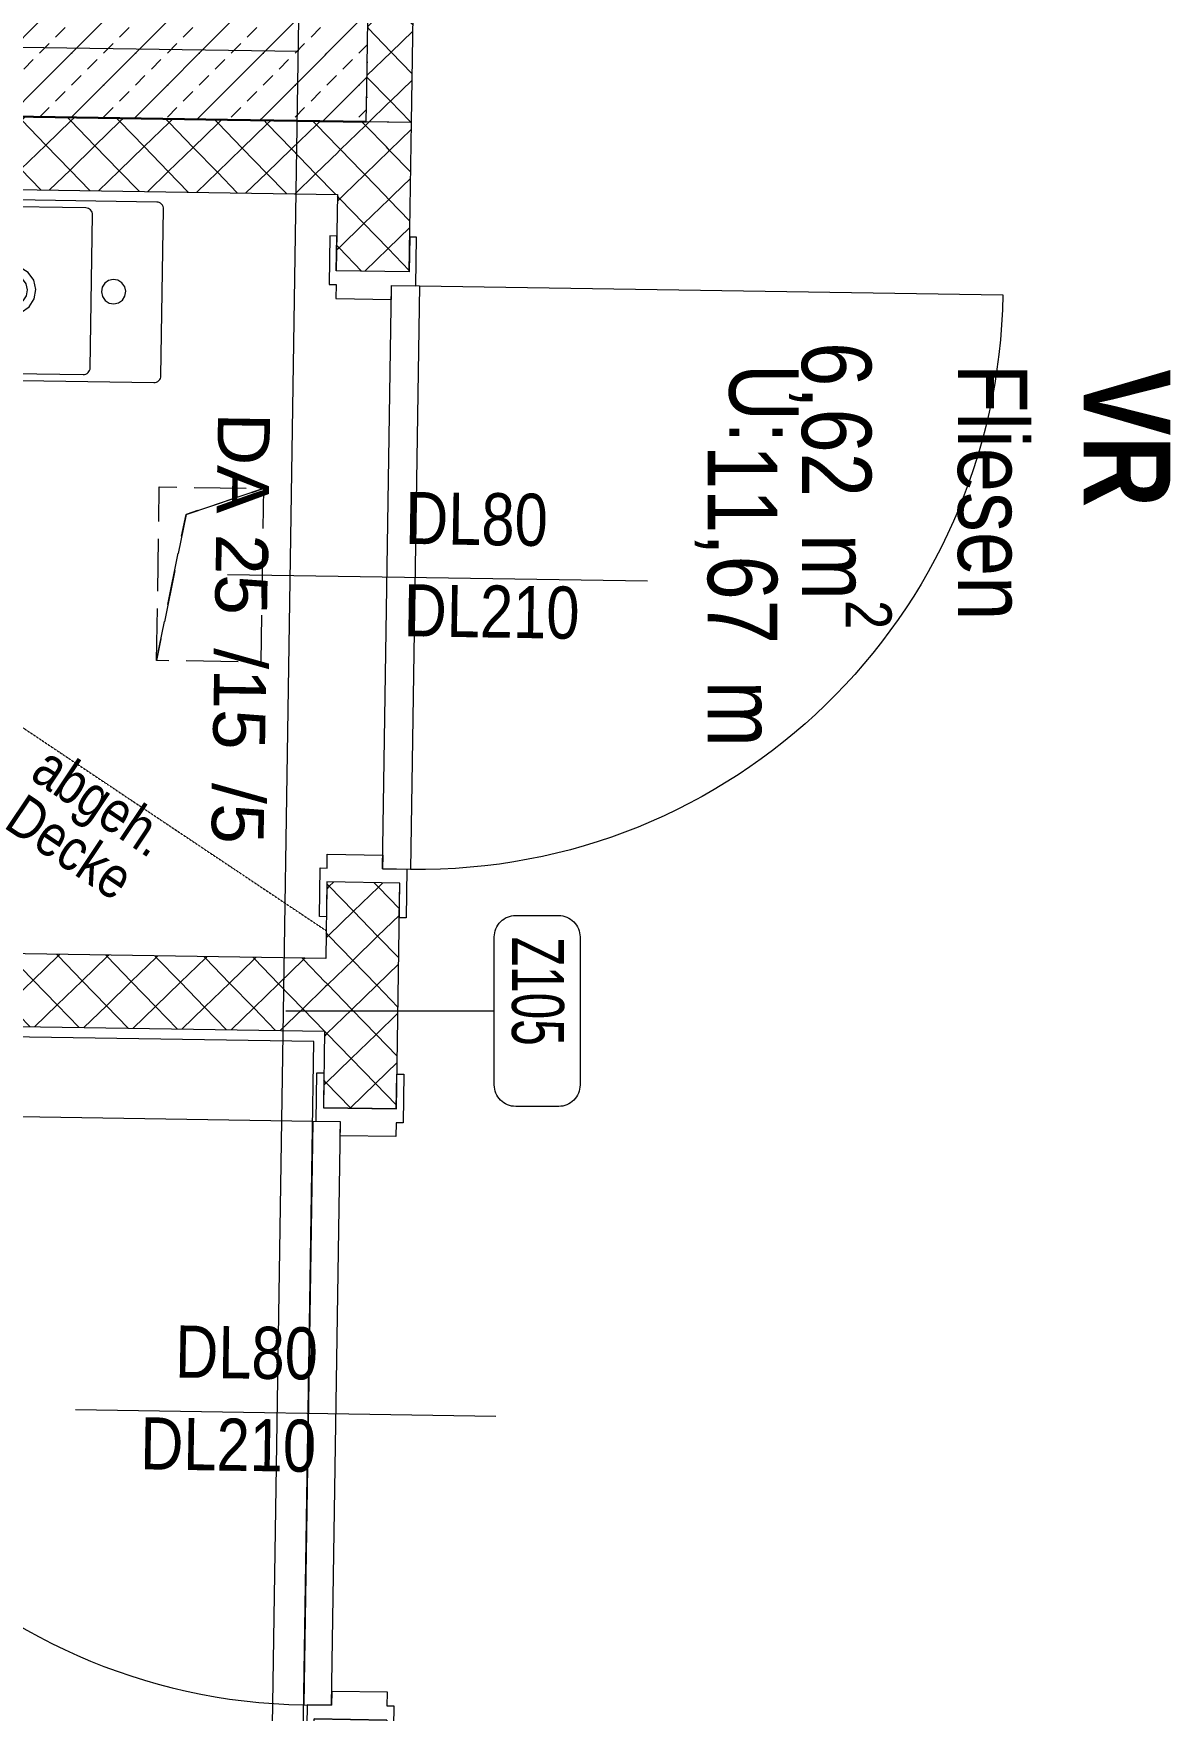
# Model space of a CAD drawing. Header units: metres. Extents: x -16782 to 57285, y -22997 to 18599.
# Drawn here: x -1870 to -233, y -846 to 1568 of the extents above; entities that cross this region are included whole.
import ezdxf
from ezdxf.enums import TextEntityAlignment as Align

# ---------------------------------------------------------------- set-up
doc = ezdxf.new("R2010")
doc.units = ezdxf.units.M
doc.header["$MEASUREMENT"] = 0
doc.linetypes.add('Punktlinie weit', pattern=[0.05, 0, -0.05])
doc.linetypes.add('Strichlinie eng', pattern=[0.1, 0.075, -0.025])
for name, color, linetype in [('11__100 Achsraster', 7, 'Continuous'), ('120 Wand Innen tragend', 7, 'Continuous'), ('130 Wand Innen', 7, 'Continuous'), ('220 Bodenaufbau', 7, 'Continuous'), ('230 Decke abgehaengt', 7, 'Continuous'), ('540 Sanitaer Fliesenlinie', 7, 'Continuous'), ('540 Sanitaereinrichtung', 7, 'Continuous'), ('810 Raumstempel', 7, 'Continuous'), ('870 Deckendurchbruchsymbol', 7, 'Continuous'), ('930 Beschriftung Allgemein', 7, 'Continuous'), ('936 Beschriftung Aufbauten', 7, 'Continuous'), ('Neubau_130 Wand Innen', 7, 'Continuous')]:
    doc.layers.add(name, color=color, linetype=linetype)
doc.styles.add('ERSTELLTER_STIL_1', font='ARIALN.TTF')
doc.styles.add('ERSTELLTER_STIL_2', font='arial.ttf')
doc.styles.add('ERSTELLTER_STIL_3', font='ARIALNB.TTF')
doc.styles.add('ERSTELLTER_STIL_4', font='arialbd.ttf')
doc.styles.add('ERSTELLTER_STIL_7', font='ARIALN.TTF', dxfattribs={"width": 0.8})
doc.linetypes.add('Grenze Bezirk', pattern='A,0,[2,22HAUS116_408 STG1 _ 1.Stock_IndexB_2026-08-161.Shx,S=0.001587,R=0,X=0,Y=0],-0.25,0', length=0.25)
pattern_1 = [(314.1212, (0, 0), (0.03589344, 0.03480892), [0.05, 0]), (44.1212, (0, 0), (-0.03480892, 0.03589344), [0.05, 0])]
pattern_2 = [(45, (0, 0), (-0.04596194, 0.04596194), [0.0195, -0.013]), (45, (-0.02298, 0.02298), (-0.04596194, 0.04596194), [0.065, 0])]
pattern_3 = [(224.1212, (0, 0), (-0.03480892, 0.03589344), [0.05, 0]), (314.1212, (0, 0), (0.03589344, 0.03480892), [0.05, 0])]
pattern_4 = [(134.1212, (0, 0), (0.03589344, 0.03480892), [0.05, 0]), (224.1212, (0, 0), (-0.03480892, 0.03589344), [0.05, 0])]
pattern_5 = [(224.1212, (0, 0), (-0.03480892, 0.03589344), [0.05, 0]), (314.1212, (0, 0), (0.03589344, 0.03480892), [0.05, 0])]

# ---------------------------------------------------------------- blocks, each defined once
blk = doc.blocks.new('Decke_3_1', base_point=(-14.8205, 13.5588))
at = {"layer": '220 Bodenaufbau', "color": 7, "linetype": 'Punktlinie weit', "lineweight": 13, "flags": 128}
blk.add_lwpolyline([(-5.3581, 14.9529), (-5.3847, 13.214), (-10.4535, 13.2918), (-10.3449, 15.2318), (-10.154, 18.6464), (-7.0883, 18.4749), (-6.9652, 20.6716), (-5.1784, 20.5714), (-5.3071, 18.2771)], close=True, dxfattribs=at)
blk = doc.blocks.new('VR_023_25_1', base_point=(-4.3961, 14.0073))
at = {"layer": '810 Raumstempel', "color": 7, "lineweight": 13, "char_height": 0.1, "attachment_point": 1, "rotation": 270, "style": 'ERSTELLTER_STIL_1'}
for s, insert in [('\\A1;{\\pql;\\pt0,0.05;\\fArial Narrow|b0|i0|c0|p0;\\W1.000000;6,62\\fArial Narrow|b0|i0|c0|p0;\\W1.000000;\\A1{\\H.66x;\\S^  ;}\\fArial Narrow|b0|i0|c0|p0;\\W1.000000; m\\fArial Narrow|b0|i0|c0|p0;\\W1.000000;\\A1{\\H.66x;\\S2^  ;}}', (-4.6285, 12.897)), ('\\A1;{\\pql;\\pt0,0.05;\\fArial Narrow|b0|i0|c0|p0;\\W1.000000;11,67\\fArial Narrow|b0|i0|c0|p0;\\W1.000000;\\A1{\\H.66x;\\S^  ;}\\fArial Narrow|b0|i0|c0|p0;\\W1.000000; m\\fArial Narrow|b0|i0|c0|p0;\\W1.000000;\\A1{\\H.66x;\\S^  ;}}', (-4.7932, 12.7491))]:
    blk.add_mtext(s, dxfattribs=dict(at, insert=insert))
at = {"layer": '810 Raumstempel', "color": 7, "lineweight": 13}
for tag, height, style, p in [('DUMMY_892', 0.1, 'ERSTELLTER_STIL_1', (-4.5976, 12.897)), ('DUMMY_891', 0.1, 'ERSTELLTER_STIL_1', (-4.4329, 12.897)), ('perimeterCode', 0.1, 'ERSTELLTER_STIL_1', (-4.7623, 12.8657)), ('stFloorCovering', 0.1, 'ERSTELLTER_STIL_1', (-4.4329, 12.8657)), ('ROOM_NAME', 0.125, 'ERSTELLTER_STIL_3', (-4.227, 12.8579)), ('DUMMY_890', 0.125, 'ERSTELLTER_STIL_3', (-4.227, 12.6961))]:
    blk.add_attdef(tag, text='', height=height, rotation=270, dxfattribs=dict(at, style=style)).set_placement(p, align=Align.TOP_LEFT)
blk = doc.blocks.new('Wand_66_1', base_point=(-5.407, 18.2806))
at = {"layer": '120 Wand Innen tragend', "linetype": 'Continuous', "lineweight": 13, "true_color": 0xa7a7a7}
h = blk.add_hatch(dxfattribs=at)
h.set_pattern_fill('GIPSKARTONWAND_0001', color=253, style=0, pattern_type=2)
h.set_pattern_definition(pattern_1)
h.paths.add_polyline_path([(-5.3774, 13.689), (-5.384, 13.2631), (-5.3197, 13.213), (-5.3121, 13.708), (-5.3771, 13.7089)])
at = {"layer": '120 Wand Innen tragend', "linetype": 'Continuous', "lineweight": 0, "true_color": 0x000000}
h = blk.add_hatch(dxfattribs=at)
h.set_pattern_fill('BETON__BEWEHRT_SN46_0001', color=18, style=0, pattern_type=2)
h.set_pattern_definition(pattern_2)
h.paths.add_polyline_path([(-5.5816, 13.4171), (-5.5847, 13.2171), (-5.3847, 13.214), (-5.384, 13.2631)])
h = blk.add_hatch(dxfattribs=at)
h.set_pattern_fill('BETON__BEWEHRT_SN46_0001', color=18, style=0, pattern_type=2)
h.set_pattern_definition(pattern_2)
h.paths.add_polyline_path([(-5.5816, 13.4171), (-5.384, 13.2631), (-5.3817, 13.414)])
at = {"layer": '120 Wand Innen tragend', "linetype": 'Continuous', "lineweight": 13, "true_color": 0xa7a7a7}
h = blk.add_hatch(dxfattribs=at)
h.set_pattern_fill('GIPSKARTONWAND_0001', color=253, style=0, pattern_type=2)
h.set_pattern_definition(pattern_1)
h.paths.add_polyline_path([(-5.384, 13.2631), (-5.3847, 13.214), (-5.3197, 13.213)])
at = {"layer": '120 Wand Innen tragend', "color": 7, "linetype": 'Continuous', "lineweight": 13}
for p, q in [((-5.384, 13.2631), (-5.3817, 13.414)), ((-5.3847, 13.214), (-5.384, 13.2631))]:
    blk.add_line(p, q, dxfattribs=at)
at = {"layer": '120 Wand Innen tragend', "color": 7, "linetype": 'Continuous', "lineweight": 13, "flags": 128}
for points in [[(-5.3197, 13.213), (-5.3121, 13.708)], [(-5.3197, 13.213), (-5.3847, 13.214)]]:
    blk.add_lwpolyline(points, dxfattribs=at)
at = {"layer": '120 Wand Innen tragend', "color": 7, "linetype": 'Continuous', "lineweight": 30, "flags": 128}
blk.add_lwpolyline([(-5.3847, 13.214), (-5.5847, 13.2171)], dxfattribs=at)
blk = doc.blocks.new('Wand_125_1', base_point=(-5.4432, 12.0098))
at = {"layer": 'Neubau_130 Wand Innen', "linetype": 'Continuous', "lineweight": 13, "true_color": 0xa7a7a7}
h = blk.add_hatch(dxfattribs=at)
h.set_pattern_fill('GIPSKARTONWAND_0001', color=253, style=0, pattern_type=2)
h.set_pattern_definition(pattern_3)
h.paths.add_polyline_path([(-7.1446, 11.9309), (-7.143, 12.0359), (-7.353, 12.0391), (-7.3546, 11.9341)])
h = blk.add_hatch(dxfattribs=at)
h.set_pattern_fill('GIPSKARTONWAND_0001', color=253, style=0, pattern_type=2)
h.set_pattern_definition(pattern_3)
h.paths.add_polyline_path([(-5.4448, 11.9048), (-5.4432, 12.0098), (-7.143, 12.0359), (-7.1446, 11.9309)])
at = {"layer": 'Neubau_130 Wand Innen', "color": 7, "linetype": 'Continuous', "lineweight": 13}
for p, q in [((-7.143, 12.0359), (-7.353, 12.0391)), ((-7.3546, 11.9341), (-7.1446, 11.9309))]:
    blk.add_line(p, q, dxfattribs=at)
at = {"layer": 'Neubau_130 Wand Innen', "color": 7, "linetype": 'Continuous', "lineweight": 13, "flags": 128}
for points in [[(-5.4432, 12.0098), (-7.143, 12.0359)], [(-7.1446, 11.9309), (-5.4448, 11.9048)]]:
    blk.add_lwpolyline(points, dxfattribs=at)
blk = doc.blocks.new('Zargentür 1-Fl 27_17')
at = {"layer": 'Neubau_130 Wand Innen', "color": 7, "linetype": 'Continuous', "lineweight": 13}
for p, q in [((0.42, 0.015), (0.42, 0.855)), ((-0.42, 0.01), (-0.49, 0.01)), ((-0.49, 0.01), (-0.49, 0)), ((-0.49, 0), (-0.44, 0)), ((-0.44, 0), (-0.44, -0.105)), ((-0.44, 0), (-0.44, -0.105)), ((-0.44, 0), (-0.44, -0.105)), ((-0.42, 0.015), (-0.42, -0.025)), ((0.42, 0.015), (-0.42, 0.015)), ((-0.42, -0.025), (-0.42, 0.01)), ((0.42, -0.025), (0.42, 0.015)), ((0.42, -0.025), (0.42, 0.01)), ((0.42, 0.01), (0.49, 0.01)), ((0.49, 0), (0.44, 0)), ((0.44, 0), (0.44, -0.105)), ((0.44, 0), (0.44, -0.105)), ((0.44, 0), (0.44, -0.105)), ((0.49, 0.01), (0.49, 0)), ((-0.4, -0.025), (-0.42, -0.025)), ((-0.42, -0.025), (0.42, -0.025)), ((-0.4, -0.105), (-0.4, -0.025)), ((0.4, -0.105), (0.4, -0.025)), ((0.4, -0.025), (0.42, -0.025)), ((-0.44, -0.105), (-0.49, -0.105)), ((-0.49, -0.105), (-0.49, -0.115)), ((-0.49, -0.115), (-0.42, -0.115)), ((-0.42, -0.115), (-0.42, -0.105)), ((-0.42, -0.105), (-0.4, -0.105)), ((0.42, -0.105), (0.4, -0.105)), ((0.42, -0.115), (0.42, -0.105)), ((0.49, -0.115), (0.42, -0.115)), ((0.44, -0.105), (0.49, -0.105)), ((0.49, -0.105), (0.49, -0.115))]:
    blk.add_line(p, q, dxfattribs=at)
blk.add_arc((0.42, 0.015), 0.84, 90, 180, dxfattribs=at)
blk = doc.blocks.new('T Marker 21_32')
at = {"layer": 'Neubau_130 Wand Innen', "color": 7, "linetype": 'Continuous', "lineweight": 13}
blk.add_line((0, -0.455), (0, 0.15), dxfattribs=at)
at = {"layer": 'Neubau_130 Wand Innen', "color": 7, "lineweight": 13, "style": 'ERSTELLTER_STIL_1'}
for tag, p in [('gs_width_select_pref_50_1', (-0.13, -0.082)), ('gs_width_select_pref_50_0', (0.0029, -0.082))]:
    blk.add_attdef(tag, text='', height=0.075, rotation=270, dxfattribs=at).set_placement(p, align=Align.BOTTOM_LEFT)
blk = doc.blocks.new('Zargentür 1-Fl 27_18')
at = {"layer": 'Neubau_130 Wand Innen', "color": 7, "linetype": 'Continuous', "lineweight": 13}
for p, q in [((0.42, 0.015), (0.42, 0.855)), ((-0.42, 0.01), (-0.49, 0.01)), ((-0.49, 0.01), (-0.49, 0)), ((-0.49, 0), (-0.44, 0)), ((-0.44, 0), (-0.44, -0.105)), ((-0.44, -0.105), (-0.44, 0)), ((-0.44, -0.105), (-0.44, 0)), ((-0.42, 0.015), (-0.42, -0.025)), ((0.42, 0.015), (-0.42, 0.015)), ((-0.42, -0.025), (-0.42, 0.01)), ((0.42, -0.025), (0.42, 0.015)), ((0.42, -0.025), (0.42, 0.01)), ((0.42, 0.01), (0.49, 0.01)), ((0.49, 0), (0.44, 0)), ((0.44, 0), (0.44, -0.105)), ((0.44, -0.105), (0.44, 0)), ((0.44, -0.105), (0.44, 0)), ((0.49, 0.01), (0.49, 0)), ((-0.4, -0.025), (-0.42, -0.025)), ((-0.42, -0.025), (0.42, -0.025)), ((-0.4, -0.105), (-0.4, -0.025)), ((0.4, -0.105), (0.4, -0.025)), ((0.4, -0.025), (0.42, -0.025)), ((-0.44, -0.105), (-0.49, -0.105)), ((-0.49, -0.105), (-0.49, -0.115)), ((-0.49, -0.115), (-0.42, -0.115)), ((-0.42, -0.115), (-0.42, -0.105)), ((-0.42, -0.105), (-0.4, -0.105)), ((0.42, -0.105), (0.4, -0.105)), ((0.42, -0.115), (0.42, -0.105)), ((0.49, -0.115), (0.42, -0.115)), ((0.44, -0.105), (0.49, -0.105)), ((0.49, -0.105), (0.49, -0.115))]:
    blk.add_line(p, q, dxfattribs=at)
blk.add_arc((0.42, 0.015), 0.84, 90, 180, dxfattribs=at)
blk = doc.blocks.new('T Marker 21_16')
at = {"layer": 'Neubau_130 Wand Innen', "color": 7, "linetype": 'Continuous', "lineweight": 13}
blk.add_line((0, 0.35), (0, -0.255), dxfattribs=at)
at = {"layer": 'Neubau_130 Wand Innen', "color": 7, "lineweight": 13, "style": 'ERSTELLTER_STIL_1'}
for tag, p in [('gs_width_select_pref_50_1', (-0.13, 0.2788)), ('gs_width_select_pref_50_0', (0.0029, 0.2305))]:
    blk.add_attdef(tag, text='', height=0.075, rotation=270, dxfattribs=at).set_placement(p, align=Align.BOTTOM_LEFT)
blk = doc.blocks.new('Wand_141_1', base_point=(-5.4807, 9.568))
at = {"layer": '130 Wand Innen', "linetype": 'Continuous', "lineweight": 13, "true_color": 0xa7a7a7}
h = blk.add_hatch(dxfattribs=at)
h.set_pattern_fill('GIPSKARTONWAND_0001', color=253, style=0, pattern_type=2)
h.set_pattern_definition(pattern_4)
h.paths.add_polyline_path([(-5.4263, 13.1096), (-5.3197, 13.213), (-5.4247, 13.2146)])
h = blk.add_hatch(dxfattribs=at)
h.set_pattern_fill('GIPSKARTONWAND_0001', color=253, style=0, pattern_type=2)
h.set_pattern_definition(pattern_4)
h.paths.add_polyline_path([(-5.4263, 13.1096), (-5.3213, 13.108), (-5.3197, 13.213)])
h = blk.add_hatch(dxfattribs=at)
h.set_pattern_fill('GIPSKARTONWAND_0001', color=253, style=0, pattern_type=2)
h.set_pattern_definition(pattern_4)
h.paths.add_polyline_path([(-5.428, 12.9997), (-5.323, 12.9981), (-5.3213, 13.108), (-5.4263, 13.1096)])
h = blk.add_hatch(dxfattribs=at)
h.set_pattern_fill('GIPSKARTONWAND_0001', color=253, style=0, pattern_type=2)
h.set_pattern_definition(pattern_4)
h.paths.add_polyline_path([(-5.4465, 11.7948), (-5.3415, 11.7932), (-5.3365, 12.1182), (-5.4415, 12.1198)])
at = {"layer": '130 Wand Innen', "color": 7, "linetype": 'Continuous', "lineweight": 13}
for p, q in [((-5.323, 12.9981), (-5.428, 12.9997)), ((-5.3365, 12.1182), (-5.4415, 12.1198)), ((-5.3415, 11.7932), (-5.4465, 11.7948))]:
    blk.add_line(p, q, dxfattribs=at)
at = {"layer": '130 Wand Innen', "color": 7, "linetype": 'Continuous', "lineweight": 13, "flags": 128}
for points in [[(-5.3197, 13.213), (-5.4247, 13.2146)], [(-5.323, 12.9981), (-5.3197, 13.213)], [(-5.4263, 13.1096), (-5.428, 12.9997)], [(-5.4415, 12.1198), (-5.4432, 12.0098)], [(-5.3415, 11.7932), (-5.3365, 12.1182)], [(-5.4448, 11.9048), (-5.4465, 11.7948)]]:
    blk.add_lwpolyline(points, dxfattribs=at)
at = {"layer": 'Neubau_130 Wand Innen', "color": 7, "linetype": 'Continuous', "lineweight": 13, "xscale": -1, "rotation": 269.1211930973007}
blk.add_blockref('Zargentür 1-Fl 27_17', (-5.3298, 12.5581), dxfattribs=at)
at = {"layer": 'Neubau_130 Wand Innen', "color": 7, "lineweight": 13}
ref = blk.add_blockref('T Marker 21_32', (-5.4348, 12.5597), dxfattribs=dict(at, rotation=89.12119309730066))
ref.add_attrib('gs_width_select_pref_50', 'DL80', dxfattribs={"color": 7, "lineweight": 13, "height": 0.075, "rotation": 359.1212, "style": 'ERSTELLTER_STIL_1'}).set_placement((-5.3297, 12.584), align=Align.BOTTOM_LEFT)
ref.add_attrib('gs_width_select_pref_50_1', 'DL210', dxfattribs={"color": 7, "lineweight": 13, "height": 0.075, "rotation": 359.1212, "style": 'ERSTELLTER_STIL_1'}).set_placement((-5.3318, 12.4511), align=Align.BOTTOM_LEFT)
at = {"layer": 'Neubau_130 Wand Innen', "color": 7, "linetype": 'Continuous', "lineweight": 13, "rotation": 89.12119309730066}
blk.add_blockref('Zargentür 1-Fl 27_18', (-5.4533, 11.3549), dxfattribs=at)
at = {"layer": 'Neubau_130 Wand Innen', "color": 7, "lineweight": 13}
ref = blk.add_blockref('T Marker 21_16', (-5.4533, 11.3549), dxfattribs=dict(at, rotation=89.12119309730066))
ref.add_attrib('gs_width_select_pref_50', 'DL80', dxfattribs={"color": 7, "lineweight": 13, "height": 0.075, "rotation": 359.1212, "style": 'ERSTELLTER_STIL_1'}).set_placement((-5.6607, 11.384), align=Align.BOTTOM_LEFT)
ref.add_attrib('gs_width_select_pref_50_1', 'DL210', dxfattribs={"color": 7, "lineweight": 13, "height": 0.075, "rotation": 359.1212, "style": 'ERSTELLTER_STIL_1'}).set_placement((-5.711, 11.2518), align=Align.BOTTOM_LEFT)
blk = doc.blocks.new('Wand_144_1', base_point=(-7.453, 13.3458))
at = {"layer": '120 Wand Innen tragend', "linetype": 'Continuous', "lineweight": 0, "true_color": 0x000000}
h = blk.add_hatch(dxfattribs=at)
h.set_pattern_fill('BETON__BEWEHRT_SN46_0001', color=18, style=0, pattern_type=2)
h.set_pattern_definition(pattern_2)
h.paths.add_polyline_path([(-5.5816, 13.4171), (-7.3514, 13.4442), (-7.3545, 13.2442), (-5.5847, 13.2171)])
at = {"layer": '120 Wand Innen tragend', "color": 7, "linetype": 'Continuous', "lineweight": 30, "flags": 128}
for points in [[(-5.5816, 13.4171), (-7.3514, 13.4442)], [(-7.3545, 13.2442), (-5.5847, 13.2171)]]:
    blk.add_lwpolyline(points, dxfattribs=at)
blk = doc.blocks.new('Wand_145_1', base_point=(-7.3545, 13.2442))
at = {"layer": 'Neubau_130 Wand Innen', "linetype": 'Continuous', "lineweight": 13, "true_color": 0xa7a7a7}
h = blk.add_hatch(dxfattribs=at)
h.set_pattern_fill('GIPSKARTONWAND_0001', color=253, style=0, pattern_type=2)
h.set_pattern_definition(pattern_5)
h.paths.add_polyline_path([(-7.1261, 13.1357), (-7.1245, 13.2407), (-7.3345, 13.2439), (-7.3361, 13.1389)])
h = blk.add_hatch(dxfattribs=at)
h.set_pattern_fill('GIPSKARTONWAND_0001', color=253, style=0, pattern_type=2)
h.set_pattern_definition(pattern_5)
h.paths.add_polyline_path([(-5.4247, 13.2146), (-7.1245, 13.2407), (-7.1261, 13.1357), (-5.4263, 13.1096)])
at = {"layer": 'Neubau_130 Wand Innen', "color": 7, "linetype": 'Continuous', "lineweight": 13}
for p, q in [((-7.1245, 13.2407), (-7.3345, 13.2439)), ((-7.3361, 13.1389), (-7.1261, 13.1357))]:
    blk.add_line(p, q, dxfattribs=at)
at = {"layer": 'Neubau_130 Wand Innen', "color": 7, "linetype": 'Continuous', "lineweight": 13, "flags": 128}
for points in [[(-5.4247, 13.2146), (-7.1245, 13.2407)], [(-7.1261, 13.1357), (-5.4263, 13.1096)]]:
    blk.add_lwpolyline(points, dxfattribs=at)
blk = doc.blocks.new('Bodendurchbruch Symbol 27[244]_1', base_point=(-5.6867, 12.4386))
at = {"layer": '870 Deckendurchbruchsymbol', "color": 12, "linetype": 'Strichlinie eng', "lineweight": 13, "true_color": 0xd40000, "flags": 128}
for points in [[(-5.6867, 12.4386), (-5.6828, 12.6885), (-5.5328, 12.6862), (-5.6443, 12.6488)], [(-5.6443, 12.6488), (-5.5328, 12.6862), (-5.5367, 12.4363), (-5.6867, 12.4386)]]:
    blk.add_lwpolyline(points, close=True, dxfattribs=at)
at = {"layer": '870 Deckendurchbruchsymbol', "color": 12, "lineweight": 13, "true_color": 0xcc0000, "insert": (-5.625, 12.4762), "char_height": 0.075, "attachment_point": 8, "rotation": 269.1212, "style": 'ERSTELLTER_STIL_2'}
blk.add_mtext('\\A1;{\\pqc;\\pt0;\\fArial|b0|i0|c0|p0;\\W1.000000;DA 25\\fArial|b0|i0|c0|p0;\\W1.000000;\\A1{\\H.66x;\\S^  ;}\\fArial|b0|i0|c0|p0;\\W1.000000; /15\\fArial|b0|i0|c0|p0;\\W1.000000;\\A1{\\H.66x;\\S^  ;}\\fArial|b0|i0|c0|p0;\\W1.000000; /5\\fArial|b0|i0|c0|p0;\\W1.000000;\\A1{\\H.66x;\\S^  ;}}', dxfattribs=at)
blk = doc.blocks.new('Morph_7_1')
at = {"layer": '540 Sanitaereinrichtung', "color": 7, "linetype": 'Continuous', "lineweight": 13, "flags": 128}
for points in [[(-5.6795, 13.0956), (-5.681, 13.0969), (-5.6827, 13.0978), (-5.6846, 13.0984), (-5.6865, 13.0986), (-6.0665, 13.1045), (-6.0684, 13.1043), (-6.0703, 13.1038), (-6.0721, 13.1029), (-6.0736, 13.1016), (-6.0749, 13.1002), (-6.0758, 13.0984), (-6.0764, 13.0966), (-6.0766, 13.0946), (-6.0803, 12.8547), (-6.0802, 12.8527), (-6.0796, 12.8508), (-6.0787, 12.8491), (-6.0775, 12.8475), (-6.076, 12.8463), (-6.0743, 12.8453), (-6.0724, 12.8447), (-6.0705, 12.8445), (-5.6905, 12.8387), (-5.6886, 12.8388), (-5.6867, 12.8394), (-5.6849, 12.8403), (-5.6834, 12.8415), (-5.6821, 12.843), (-5.6812, 12.8447), (-5.6806, 12.8466), (-5.6804, 12.8485), (-5.6767, 13.0885), (-5.6768, 13.0904), (-5.6774, 13.0923), (-5.6783, 13.0941)], [(-5.7804, 13.0856), (-5.7816, 13.0872), (-5.7831, 13.0884), (-5.7849, 13.0894), (-5.7867, 13.09), (-5.7887, 13.0902), (-6.0566, 13.0943), (-6.0586, 13.0942), (-6.0605, 13.0936), (-6.0622, 13.0927), (-6.0638, 13.0915), (-6.065, 13.09), (-6.066, 13.0883), (-6.0666, 13.0864), (-6.0668, 13.0845), (-6.0702, 12.8645), (-6.07, 12.8625), (-6.0695, 12.8607), (-6.0686, 12.8589), (-6.0673, 12.8574), (-6.0659, 12.8561), (-6.0641, 12.8552), (-6.0623, 12.8546), (-6.0603, 12.8543), (-5.7924, 12.8502), (-5.7904, 12.8504), (-5.7885, 12.8509), (-5.7868, 12.8518), (-5.7852, 12.8531), (-5.784, 12.8545), (-5.783, 12.8563), (-5.7824, 12.8581), (-5.7822, 12.8601), (-5.7788, 13.0801), (-5.779, 13.082), (-5.7795, 13.0839)], [(-5.8714, 12.9972), (-5.883, 13.0045), (-5.8965, 13.0068), (-5.9098, 13.0038), (-5.9209, 12.9959), (-5.9282, 12.9843), (-5.9305, 12.9709), (-5.9275, 12.9576), (-5.9196, 12.9464), (-5.908, 12.9391), (-5.8945, 12.9368), (-5.8812, 12.9399), (-5.8701, 12.9478), (-5.8628, 12.9593), (-5.8605, 12.9728), (-5.8635, 12.9861)], [(-5.8875, 12.9928), (-5.88, 12.9882), (-5.875, 12.981), (-5.873, 12.9724), (-5.8745, 12.9638), (-5.8792, 12.9564), (-5.8863, 12.9513), (-5.8949, 12.9493), (-5.9035, 12.9508), (-5.911, 12.9555), (-5.916, 12.9627), (-5.918, 12.9712), (-5.9165, 12.9799), (-5.9118, 12.9873), (-5.9047, 12.9924), (-5.8961, 12.9943)], [(-5.7365, 12.9823), (-5.7423, 12.9859), (-5.749, 12.9871), (-5.7557, 12.9856), (-5.7612, 12.9816), (-5.7649, 12.9758), (-5.766, 12.9691), (-5.7645, 12.9624), (-5.7606, 12.9569), (-5.7548, 12.9532), (-5.748, 12.9521), (-5.7414, 12.9536), (-5.7358, 12.9575), (-5.7322, 12.9633), (-5.731, 12.9701), (-5.7325, 12.9767)]]:
    blk.add_lwpolyline(points, close=True, dxfattribs=at)
blk = doc.blocks.new('Standard-Rastermarker_8')
at = {"layer": '11__100 Achsraster', "color": 8, "linetype": 'Grenze Bezirk', "lineweight": 5}
blk.add_line((13.7398, 0), (14.7808, 0), dxfattribs=at)
at = {"layer": '11__100 Achsraster', "color": 8, "lineweight": 5, "style": 'ERSTELLTER_STIL_4'}
blk.add_attdef('AC_MarkerText_1', text='', height=0.2, rotation=270.8788, dxfattribs=at).set_placement((-0.1043, -0.0435), align=Align.TOP_CENTER)
blk = doc.blocks.new('Standard-Rastermarker_19')
at = {"layer": '11__100 Achsraster', "color": 8, "linetype": 'Grenze Bezirk', "lineweight": 5}
blk.add_line((1, 0), (22.8216, 0), dxfattribs=at)
at = {"layer": '11__100 Achsraster', "color": 8, "lineweight": 5, "style": 'ERSTELLTER_STIL_4'}
blk.add_attdef('AC_MarkerText_1', text='', height=0.2, rotation=0.8788, dxfattribs=at).set_placement((24.0694, 0.1), align=Align.TOP_CENTER)
blk = doc.blocks.new('Etikett_73_1', base_point=(-5.5005, 11.9342))
at = {"layer": '936 Beschriftung Aufbauten', "color": 7, "linetype": 'Continuous', "lineweight": 13}
blk.add_line((-5.5005, 11.9342), (-5.2005, 11.9342), dxfattribs=at)
at = {"layer": '936 Beschriftung Aufbauten', "color": 7, "linetype": 'Continuous', "lineweight": 13, "flags": 128}
blk.add_lwpolyline([(-5.2005, 12.0407, -0.414214), (-5.1696, 12.0716), (-5.1078, 12.0716, -0.414214), (-5.077, 12.0407), (-5.077, 11.8276, -0.414214), (-5.1078, 11.7967), (-5.1696, 11.7967, -0.414214), (-5.2005, 11.8276)], format="xyb", close=True, dxfattribs=at)
at = {"layer": '936 Beschriftung Aufbauten', "color": 7, "lineweight": 13, "insert": (-5.1001, 12.0407), "char_height": 0.075, "attachment_point": 1, "rotation": 270, "style": 'ERSTELLTER_STIL_7'}
blk.add_mtext('\\A1;{\\pqj;\\pt0,1;\\fArial Narrow|b0|i0|c0|p0;\\W0.800000;Z105 \\fArial Narrow|b0|i0|c0|p0;\\W0.800000;\\A1{\\H.66x;\\S^  ;}\\fArial Narrow|b0|i0|c0|p0;\\W0.800000;\\fArial Narrow|b0|i0|c0|p0;\\W0.800000;\\A1{\\H.66x;\\S^  ;}\\fArial Narrow|b0|i0|c0|p0;\\W0.800000;\\fArial Narrow|b0|i0|c0|p0;\\W0.800000;\\fArial Narrow|b0|i0|c0|p0;\\W0.800000;\\fArial Narrow|b0|i0|c0|p0;\\W0.800000;\\fArial Narrow|b0|i0|c0|p0;\\W0.800000;\\fArial Narrow|b0|i0|c0|p0;\\W0.800000;\\fArial Narrow|b0|i0|c0|p0;\\W0.800000;\\fArial Narrow|b0|i0|c0|p0;\\W0.800000;\\fArial Narrow|b0|i0|c0|p0;\\W0.800000;\\fArial Narrow|b0|i0|c0|p0;\\W0.800000;\\fArial Narrow|b0|i0|c0|p0;\\W0.800000;\\fArial Narrow|b0|i0|c0|p0;\\W0.800000;\\fArial Narrow|b0|i0|c0|p0;\\W0.800000;\\fArial Narrow|b0|i0|c0|p0;\\W0.800000;\\fArial Narrow|b0|i0|c0|p0;\\W0.800000;\\fArial Narrow|b0|i0|c0|p0;\\W0.800000;\\fArial Narrow|b0|i0|c0|p0;\\W0.800000;\\fArial Narrow|b0|i0|c0|p0;\\W0.800000;\\fArial Narrow|b0|i0|c0|p0;\\W0.800000;\\fArial Narrow|b0|i0|c0|p0;\\W0.800000;\\fArial Narrow|b0|i0|c0|p0;\\W0.800000;\\fArial Narrow|b0|i0|c0|p0;\\W0.800000;\\fArial Narrow|b0|i0|c0|p0;\\W0.800000;\\fArial Narrow|b0|i0|c0|p0;\\W0.800000;\\fArial Narrow|b0|i0|c0|p0;\\W0.800000;\\fArial Narrow|b0|i0|c0|p0;\\W0.800000;\\fArial Narrow|b0|i0|c0|p0;\\W0.800000;\\fArial Narrow|b0|i0|c0|p0;\\W0.800000;\\fArial Narrow|b0|i0|c0|p0;\\W0.800000;\\fArial Narrow|b0|i0|c0|p0;\\W0.800000;\\fArial Narrow|b0|i0|c0|p0;\\W0.800000;\\fArial Narrow|b0|i0|c0|p0;\\W0.800000;\\fArial Narrow|b0|i0|c0|p0;\\W0.800000;\\fArial Narrow|b0|i0|c0|p0;\\W0.800000;\\fArial Narrow|b0|i0|c0|p0;\\W0.800000;\\fArial Narrow|b0|i0|c0|p0;\\W0.800000;\\fArial Narrow|b0|i0|c0|p0;\\W0.800000;\\fArial Narrow|b0|i0|c0|p0;\\W0.800000;\\fArial Narrow|b0|i0|c0|p0;\\W0.800000;\\fArial Narrow|b0|i0|c0|p0;\\W0.800000;\\fArial Narrow|b0|i0|c0|p0;\\W0.800000;\\fArial Narrow|b0|i0|c0|p0;\\W0.800000;\\fArial Narrow|b0|i0|c0|p0;\\W0.800000;\\fArial Narrow|b0|i0|c0|p0;\\W0.800000;}', dxfattribs=at)

msp = doc.modelspace()

# ---------------------------------------------------------------- linework, layer by layer
at = {"layer": '230 Decke abgehaengt', "color": 7, "linetype": 'Strichlinie eng', "lineweight": 13, "flags": 128}
msp.add_lwpolyline([(-3131.92, 1402.618), (-1448.992, 276.673)], dxfattribs=at)
at = {"layer": '540 Sanitaer Fliesenlinie', "color": 182, "linetype": 'Continuous', "lineweight": 5, "true_color": 0x4b06db}
msp.add_lwpolyline([(-1519.237, -3324.757), (-1466.444, 116.922), (-3136.247, 142.536), (-3149.776, -739.445), (-2999.794, -741.745), (-3025.254, -2401.55), (-3175.236, -2399.249), (-3189.04, -3299.143)], close=True, dxfattribs=at)

# ---------------------------------------------------------------- block references
at = {"layer": '11__100 Achsraster', "color": 7, "linetype": 'Continuous', "lineweight": 18, "xscale": 999.9999999999995, "yscale": 999.9999999999995, "zscale": 999.9999999999995}
for name, p, rotation in [('Standard-Rastermarker_19', (-1413.422, 6507.52), 269.1211930973006), ('Standard-Rastermarker_8', (-16268.641, 1769.145), 359.1211930973007)]:
    msp.add_blockref(name, p, dxfattribs=dict(at, rotation=rotation))
at = {"layer": '120 Wand Innen tragend', "color": 7, "lineweight": 30, "xscale": 1000, "yscale": 1000, "zscale": 1000}
for name, p in [('Wand_66_1', (-1413.422, 6507.532)), ('Wand_144_1', (-3459.351, 1572.66))]:
    msp.add_blockref(name, p, dxfattribs=at)
at = {"layer": '130 Wand Innen', "color": 7, "lineweight": 30, "xscale": 1000, "yscale": 1000, "zscale": 1000}
msp.add_blockref('Wand_141_1', (-1487.06, -2205.119), dxfattribs=at)
at = {"layer": '220 Bodenaufbau', "color": 7, "linetype": 'Punktlinie weit', "lineweight": 13, "xscale": 1000, "yscale": 1000, "zscale": 1000}
msp.add_blockref('Decke_3_1', (-10826.948, 1785.685), dxfattribs=at)
at = {"layer": '540 Sanitaereinrichtung', "linetype": 'Continuous', "lineweight": 0, "xscale": 1000, "yscale": 1000, "zscale": 1000}
msp.add_blockref('Morph_7_1', (3993.599, -11773.101), dxfattribs=at)
at = {"layer": '810 Raumstempel', "color": 7, "linetype": 'Continuous', "lineweight": 13, "xscale": 1000, "yscale": 1000, "zscale": 1000}
msp.add_blockref('VR_023_25_1', (-402.485, 2234.158), dxfattribs=at).add_auto_attribs({'ROOM_NAME': 'VR', 'stFloorCovering': 'Fliesen', 'perimeterCode': 'U: '})
at = {"layer": '870 Deckendurchbruchsymbol', "color": 12, "linetype": 'Continuous', "lineweight": 13, "true_color": 0xd40000, "xscale": 1000, "yscale": 1000, "zscale": 1000}
msp.add_blockref('Bodendurchbruch Symbol 27[244]_1', (-1693.057, 665.463), dxfattribs=at)
at = {"layer": '936 Beschriftung Aufbauten', "color": 12, "linetype": 'Continuous', "lineweight": 13, "true_color": 0xcc0000, "xscale": 1000, "yscale": 1000, "zscale": 1000}
msp.add_blockref('Etikett_73_1', (-1506.89, 161.05), dxfattribs=at)
at = {"layer": 'Neubau_130 Wand Innen', "color": 7, "lineweight": 30, "xscale": 1000, "yscale": 1000, "zscale": 1000}
for name, p in [('Wand_145_1', (-3360.896, 1471.138)), ('Wand_125_1', (-1449.605, 236.678))]:
    msp.add_blockref(name, p, dxfattribs=at)

# ---------------------------------------------------------------- texts
at = {"layer": '930 Beschriftung Allgemein', "color": 7, "linetype": 'Continuous', "lineweight": 13, "insert": (-1756.55, 487.977), "char_height": 60, "attachment_point": 2, "rotation": 326.21595, "line_spacing_factor": 0.795407, "style": 'ERSTELLTER_STIL_1'}
msp.add_mtext('\\A1;{\\pqc;\\fArial Narrow|b0|i0|c0|p0;\\W1.000000;abgeh. \\P\\pqc;\\fArial Narrow|b0|i0|c0|p0;\\W1.000000;Decke}', dxfattribs=at)

doc.saveas('drawing.dxf')
